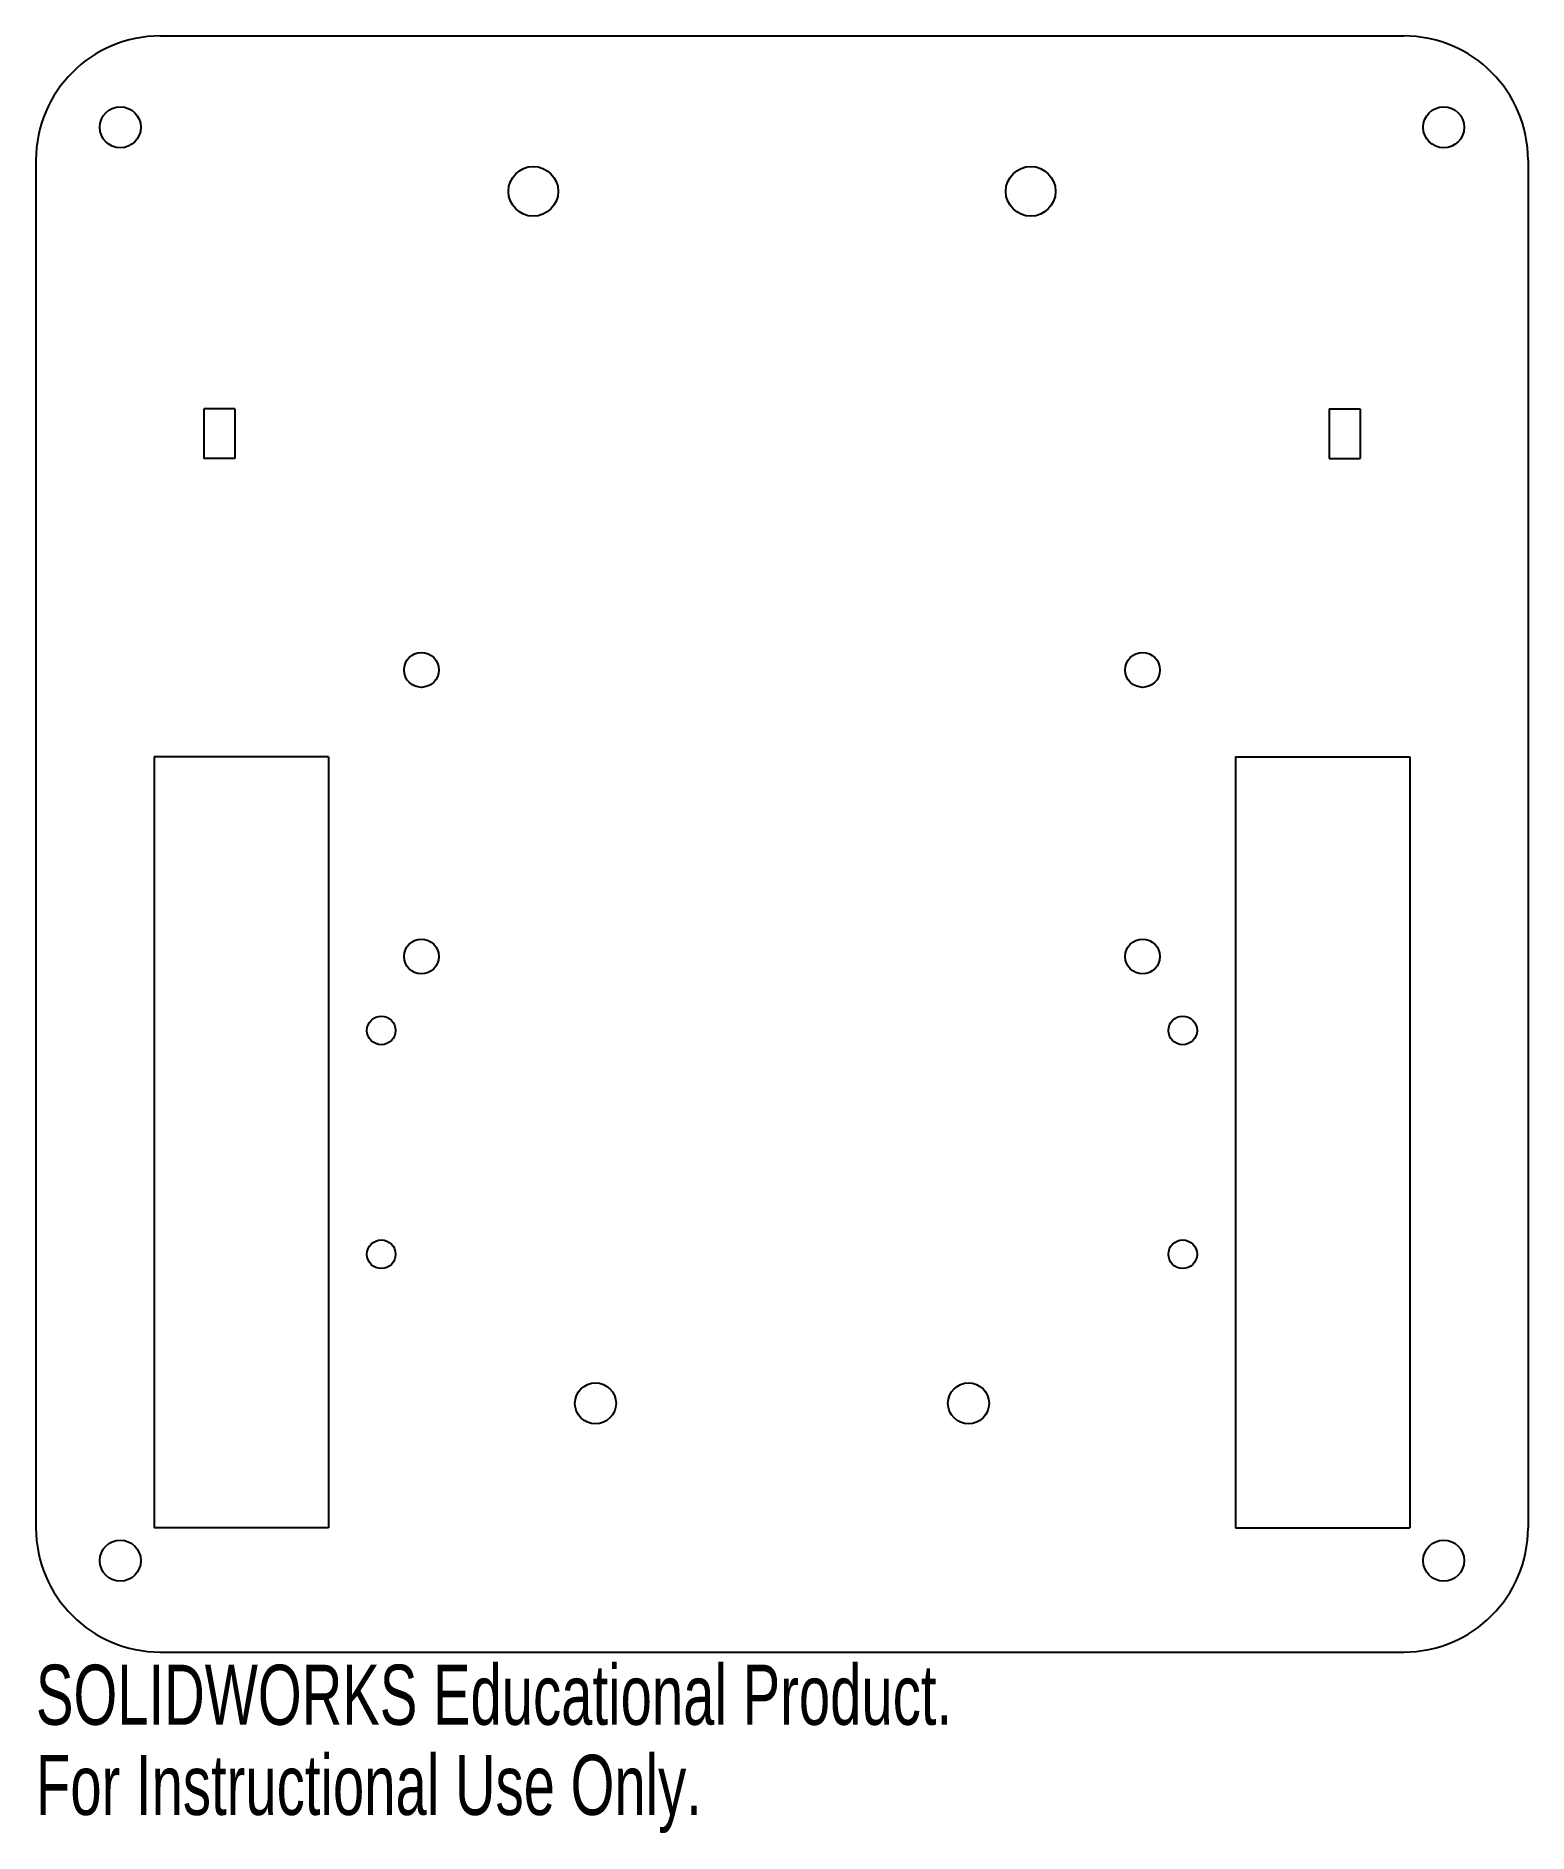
# Model space of a CAD drawing. Header units: millimetres. Extents: x -60 to 60, y -80 to 65.
import ezdxf

# ---------------------------------------------------------------- set-up
doc = ezdxf.new("R2010")
doc.units = ezdxf.units.MM
doc.styles.add('SLDTEXTSTYLE0', font='TXT', dxfattribs={"width": 0.7})

msp = doc.modelspace()

# ---------------------------------------------------------------- linework, layer by layer
at = {"color": 7, "linetype": 'Continuous', "lineweight": 25}
for p, q in [((-50, 65), (50, 65)), ((-60, 55), (-60, -55)), ((60, 55), (60, -55)), ((-44, 35), (-46.5, 35)), ((-46.5, 35), (-46.5, 31)), ((-44, 35), (-44, 31)), ((44, 35), (46.5, 35)), ((44, 35), (44, 31)), ((46.5, 35), (46.5, 31)), ((-44, 31), (-46.5, 31)), ((44, 31), (46.5, 31)), ((-36.48, 7), (-50.48, 7)), ((-50.48, 7), (-50.48, -55)), ((-36.48, 7), (-36.48, -55)), ((36.48, 7), (50.48, 7)), ((36.48, 7), (36.48, -55)), ((50.48, 7), (50.48, -55)), ((-36.48, -55), (-50.48, -55)), ((36.48, -55), (50.48, -55)), ((-50, -65), (50, -65))]:
    msp.add_line(p, q, dxfattribs=at)
for centre, radius in [((-53.22, 57.65), 1.65), ((53.22, 57.65), 1.65), ((-20, 52.5), 2), ((20, 52.5), 2), ((-29, 14), 1.4), ((29, 14), 1.4), ((-29, -9.05), 1.4), ((29, -9.05), 1.4), ((-32.23, -15), 1.15), ((32.23, -15), 1.15), ((-32.23, -33), 1.15), ((32.23, -33), 1.15), ((-15, -45), 1.65), ((15, -45), 1.65), ((-53.22, -57.65), 1.65), ((53.22, -57.65), 1.65)]:
    msp.add_circle(centre, radius, dxfattribs=at)
for centre, start, end in [((-50, 55), 90, 180), ((50, 55), 0, 90), ((-50, -55), 180, 270), ((50, -55), 270, 0)]:
    msp.add_arc(centre, 10, start, end, dxfattribs=at)

# ---------------------------------------------------------------- texts
at = {"color": 7, "linetype": 'Continuous', "char_height": 4.8336, "attachment_point": 1, "style": 'SLDTEXTSTYLE0'}
for s, insert in [('SOLIDWORKS Educational Product.', (-60, -66.02)), ('For Instructional Use Only.', (-60, -73.27))]:
    msp.add_mtext(s, dxfattribs=dict(at, insert=insert))

doc.saveas('drawing.dxf')
